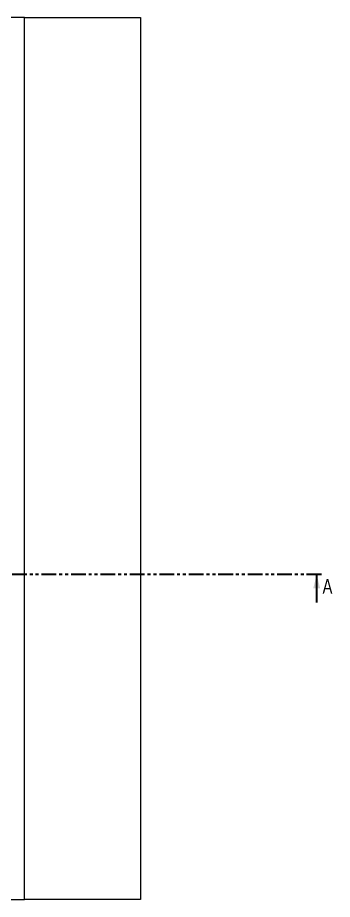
# Model space of a CAD drawing. Header units: millimetres. Extents: x 5 to 1512, y -497 to 895.
# Drawn here: x 1376.1 to 1511.8, y -496.7 to -116.7 of the extents above; entities that cross this region are included whole.
import ezdxf

# ---------------------------------------------------------------- set-up
doc = ezdxf.new("R2010")
doc.units = ezdxf.units.MM
doc.linetypes.add('PHANTOM', pattern=[12.7, 6.35, -1.27, 1.27, -1.27, 1.27, -1.27])
doc.styles.add('SLDTEXTSTYLE13', font='TXT', dxfattribs={"width": 0.75})

msp = doc.modelspace()

# ---------------------------------------------------------------- linework, layer by layer
at = {"color": 7, "linetype": 'Continuous', "lineweight": 25}
for p, q in [((1379.05, -116.662), (1332.05, -116.662)), ((1379.05, -496.662), (1379.05, -116.662)), ((1379.05, -116.662), (1429.05, -116.662)), ((1429.05, -116.662), (1429.05, -496.662)), ((829.05, -496.662), (1379.05, -496.662)), ((1429.05, -496.662), (1379.05, -496.662))]:
    msp.add_line(p, q, dxfattribs=at)
at = {"color": 7, "linetype": 'PHANTOM', "lineweight": 35}
msp.add_line((1507.05, -356.662), (1209.136, -356.662), dxfattribs=at)
at = {"color": 7, "linetype": 'Continuous', "lineweight": 35}
msp.add_line((1505.05, -368.662), (1505.05, -356.662), dxfattribs=at)
msp.add_solid([(1505.05, -356.662), (1503.55, -362.662), (1506.55, -362.662)], dxfattribs=at)

# ---------------------------------------------------------------- texts
at = {"color": 7, "linetype": 'Continuous', "insert": (1507.554, -358.597), "char_height": 6.35, "attachment_point": 1, "style": 'SLDTEXTSTYLE13'}
msp.add_mtext('A', dxfattribs=at)

doc.saveas('drawing.dxf')
